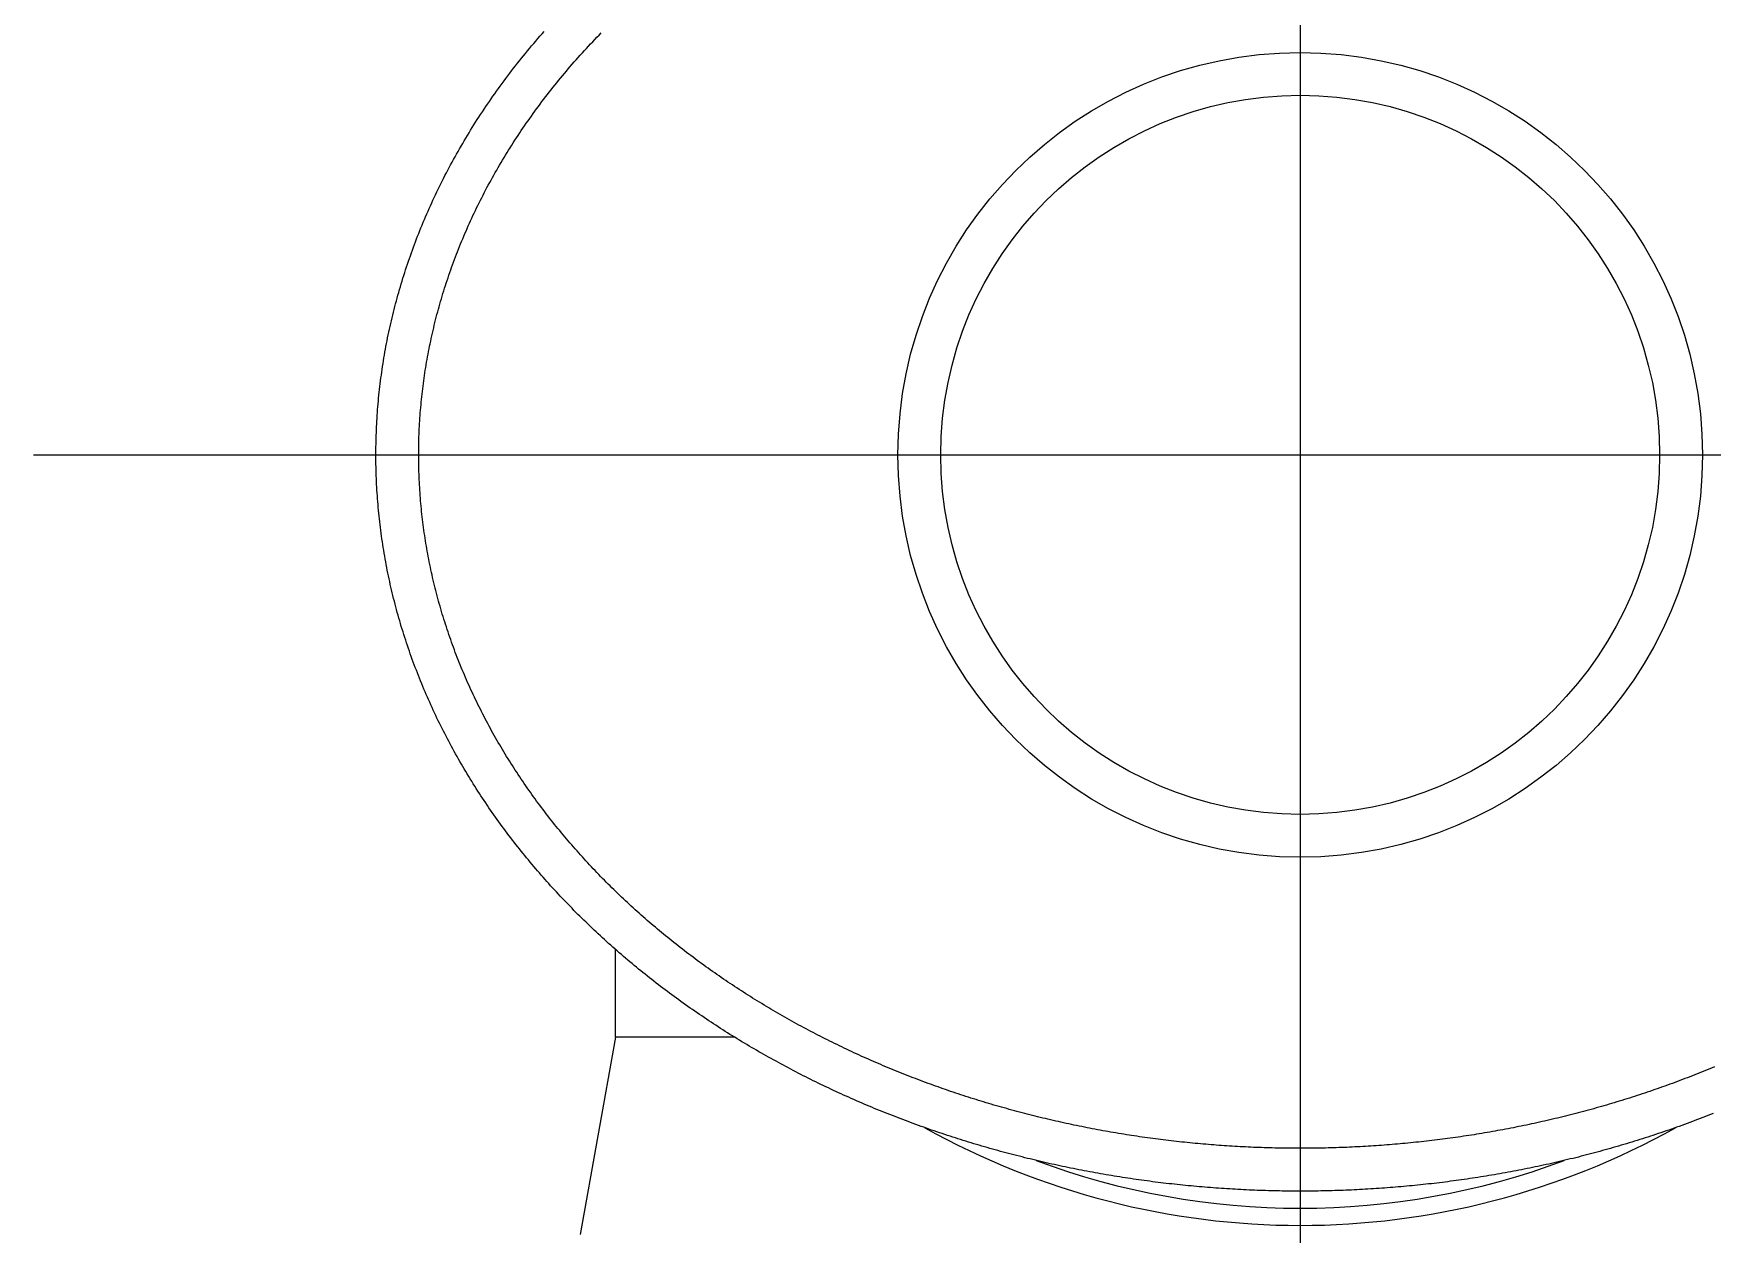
# Model space of a CAD drawing. Extents: x -10.3 to 52.8, y -18.9 to 24.3.
# Drawn here: x 38.01 to 47.82, y 13.25 to 20.26 of the extents above; entities that cross this region are included whole.
import ezdxf

# ---------------------------------------------------------------- set-up
doc = ezdxf.new("R2010")
doc.units = 0
doc.linetypes.add('CENTER', pattern=[50.8, 31.75, -6.35, 6.35, -6.35])
doc.layers.get('0').update_dxf_attribs({"linetype": 'CONTINUOUS'})
doc.layers.add('CENTER', color=1, linetype='CENTER')

msp = doc.modelspace()

# ---------------------------------------------------------------- linework, layer by layer
at = {"color": 7, "linetype": 'CONTINUOUS'}
for p, q in [((41.407989, 14.4), (41.407989, 14.911299)), ((41.407989, 14.4), (41.202143, 13.247263)), ((42.102072, 14.4), (41.407989, 14.4))]:
    msp.add_line(p, q, dxfattribs=at)
at = {"color": 7}
for points in [[(47.8205, 13.953, 0), (47.8053, 13.947, 0), (47.7902, 13.941, 0), (47.775, 13.9351, 0), (47.7598, 13.9292, 0), (47.7446, 13.9234, 0), (47.7294, 13.9176, 0), (47.7142, 13.9119, 0), (47.699, 13.9062, 0), (47.6837, 13.9005, 0), (47.6685, 13.8949, 0), (47.6532, 13.8893, 0), (47.6379, 13.8838, 0), (47.6226, 13.8783, 0), (47.6073, 13.8728, 0), (47.592, 13.8674, 0), (47.5767, 13.862, 0), (47.5613, 13.8567, 0), (47.546, 13.8514, 0), (47.5306, 13.8461, 0), (47.5153, 13.8409, 0), (47.4999, 13.8358, 0), (47.4845, 13.8306, 0), (47.4691, 13.8255, 0), (47.4536, 13.8205, 0), (47.4382, 13.8155, 0), (47.4228, 13.8105, 0), (47.4073, 13.8056, 0), (47.3919, 13.8007, 0), (47.3764, 13.7958, 0), (47.3609, 13.791, 0), (47.3454, 13.7863, 0), (47.3299, 13.7815, 0), (47.3144, 13.7768, 0), (47.2988, 13.7722, 0), (47.2833, 13.7676, 0), (47.2677, 13.763, 0), (47.2522, 13.7585, 0), (47.2366, 13.754, 0), (47.221, 13.7496, 0), (47.2054, 13.7452, 0), (47.1898, 13.7408, 0), (47.1742, 13.7365, 0), (47.1586, 13.7322, 0), (47.1429, 13.7279, 0), (47.1273, 13.7237, 0), (47.1116, 13.7196, 0), (47.096, 13.7154, 0), (47.0803, 13.7114, 0), (47.0646, 13.7073, 0), (47.0489, 13.7033, 0), (47.0332, 13.6993, 0), (47.0175, 13.6954, 0), (47.0018, 13.6915, 0), (46.9861, 13.6877, 0), (46.9703, 13.6839, 0), (46.9546, 13.6801, 0), (46.9388, 13.6764, 0), (46.9231, 13.6727, 0), (46.9073, 13.669, 0), (46.8915, 13.6654, 0), (46.8757, 13.6618, 0), (46.86, 13.6583, 0), (46.8442, 13.6548, 0), (46.8283, 13.6514, 0), (46.8125, 13.648, 0), (46.7967, 13.6446, 0), (46.7809, 13.6412, 0), (46.765, 13.638, 0), (46.7492, 13.6347, 0), (46.7333, 13.6315, 0), (46.7174, 13.6283, 0), (46.7016, 13.6252, 0), (46.6857, 13.6221, 0), (46.6698, 13.619, 0), (46.6539, 13.616, 0), (46.638, 13.613, 0), (46.6221, 13.6101, 0), (46.6062, 13.6072, 0), (46.5903, 13.6043, 0), (46.5744, 13.6015, 0), (46.5584, 13.5987, 0), (46.5425, 13.5959, 0), (46.5265, 13.5932, 0), (46.5106, 13.5906, 0), (46.4946, 13.5879, 0), (46.4787, 13.5854, 0), (46.4627, 13.5828, 0), (46.4467, 13.5803, 0), (46.4307, 13.5778, 0), (46.4147, 13.5754, 0), (46.3987, 13.573, 0), (46.3827, 13.5706, 0), (46.3667, 13.5683, 0), (46.3507, 13.566, 0), (46.3347, 13.5638, 0), (46.3187, 13.5616, 0), (46.3027, 13.5594, 0), (46.2866, 13.5573, 0), (46.2706, 13.5552, 0), (46.2546, 13.5532, 0), (46.2385, 13.5512, 0), (46.2225, 13.5492, 0), (46.2064, 13.5473, 0), (46.1904, 13.5454, 0), (46.1743, 13.5435, 0), (46.1582, 13.5417, 0), (46.1422, 13.5399, 0), (46.1261, 13.5382, 0), (46.11, 13.5365, 0), (46.0939, 13.5348, 0), (46.0778, 13.5332, 0), (46.0618, 13.5316, 0), (46.0457, 13.5301, 0), (46.0296, 13.5286, 0), (46.0135, 13.5271, 0), (45.9974, 13.5257, 0), (45.9812, 13.5243, 0), (45.9651, 13.5229, 0), (45.949, 13.5216, 0), (45.9329, 13.5203, 0), (45.9168, 13.5191, 0), (45.9007, 13.5179, 0), (45.8845, 13.5168, 0), (45.8684, 13.5156, 0), (45.8523, 13.5146, 0), (45.8361, 13.5135, 0), (45.82, 13.5125, 0), (45.8039, 13.5115, 0), (45.7877, 13.5106, 0), (45.7716, 13.5097, 0), (45.7554, 13.5089, 0), (45.7393, 13.5081, 0), (45.7231, 13.5073, 0), (45.707, 13.5066, 0), (45.6908, 13.5059, 0), (45.6747, 13.5052, 0), (45.6585, 13.5046, 0), (45.6424, 13.504, 0), (45.6262, 13.5035, 0), (45.61, 13.503, 0), (45.5939, 13.5025, 0), (45.5777, 13.5021, 0), (45.5616, 13.5017, 0), (45.5454, 13.5014, 0), (45.5292, 13.5011, 0), (45.5131, 13.5008, 0), (45.4969, 13.5006, 0), (45.4807, 13.5004, 0), (45.4646, 13.5002, 0), (45.4484, 13.5001, 0), (45.4322, 13.5, 0), (45.4161, 13.5, 0), (45.3999, 13.5, 0), (45.3837, 13.5, 0), (45.3676, 13.5001, 0), (45.3514, 13.5002, 0), (45.3352, 13.5004, 0), (45.3191, 13.5006, 0), (45.3029, 13.5008, 0), (45.2867, 13.5011, 0), (45.2706, 13.5014, 0), (45.2544, 13.5017, 0), (45.2382, 13.5021, 0), (45.2221, 13.5025, 0), (45.2059, 13.503, 0), (45.1898, 13.5035, 0), (45.1736, 13.504, 0), (45.1574, 13.5046, 0), (45.1413, 13.5052, 0), (45.1251, 13.5059, 0), (45.109, 13.5066, 0), (45.0928, 13.5073, 0), (45.0767, 13.5081, 0), (45.0605, 13.5089, 0), (45.0444, 13.5098, 0), (45.0283, 13.5106, 0), (45.0121, 13.5116, 0), (44.996, 13.5125, 0), (44.9798, 13.5135, 0), (44.9637, 13.5146, 0), (44.9476, 13.5157, 0), (44.9314, 13.5168, 0), (44.9153, 13.5179, 0), (44.8992, 13.5191, 0), (44.8831, 13.5204, 0), (44.867, 13.5216, 0), (44.8508, 13.5229, 0), (44.8347, 13.5243, 0), (44.8186, 13.5257, 0), (44.8025, 13.5271, 0), (44.7864, 13.5286, 0), (44.7703, 13.5301, 0), (44.7542, 13.5316, 0), (44.7381, 13.5332, 0), (44.722, 13.5348, 0), (44.706, 13.5365, 0), (44.6899, 13.5382, 0), (44.6738, 13.5399, 0), (44.6577, 13.5417, 0), (44.6417, 13.5435, 0), (44.6256, 13.5454, 0), (44.6096, 13.5472, 0), (44.5935, 13.5492, 0), (44.5774, 13.5511, 0), (44.5614, 13.5531, 0), (44.5454, 13.5552, 0), (44.5293, 13.5573, 0), (44.5133, 13.5594, 0), (44.4973, 13.5616, 0), (44.4813, 13.5638, 0), (44.4652, 13.566, 0), (44.4492, 13.5683, 0), (44.4332, 13.5706, 0), (44.4172, 13.573, 0), (44.4012, 13.5754, 0), (44.3852, 13.5778, 0), (44.3693, 13.5803, 0), (44.3533, 13.5828, 0), (44.3373, 13.5853, 0), (44.3214, 13.5879, 0), (44.3054, 13.5905, 0), (44.2894, 13.5932, 0), (44.2735, 13.5959, 0), (44.2576, 13.5987, 0), (44.2416, 13.6015, 0), (44.2257, 13.6043, 0), (44.2098, 13.6071, 0), (44.1939, 13.61, 0), (44.178, 13.613, 0), (44.1621, 13.616, 0), (44.1462, 13.619, 0), (44.1303, 13.6221, 0), (44.1144, 13.6252, 0), (44.0985, 13.6283, 0), (44.0827, 13.6315, 0), (44.0668, 13.6347, 0), (44.051, 13.6379, 0), (44.0351, 13.6412, 0), (44.0193, 13.6446, 0), (44.0035, 13.648, 0), (43.9876, 13.6514, 0), (43.9718, 13.6548, 0), (43.956, 13.6583, 0), (43.9402, 13.6619, 0), (43.9245, 13.6654, 0), (43.9087, 13.669, 0), (43.8929, 13.6727, 0), (43.8771, 13.6764, 0), (43.8614, 13.6801, 0), (43.8456, 13.6839, 0), (43.8299, 13.6877, 0), (43.8142, 13.6915, 0), (43.7985, 13.6954, 0), (43.7828, 13.6994, 0), (43.7671, 13.7033, 0), (43.7514, 13.7073, 0), (43.7357, 13.7114, 0), (43.72, 13.7155, 0), (43.7043, 13.7196, 0), (43.6887, 13.7238, 0), (43.6731, 13.728, 0), (43.6574, 13.7322, 0), (43.6418, 13.7365, 0), (43.6262, 13.7408, 0), (43.6106, 13.7452, 0), (43.595, 13.7496, 0), (43.5794, 13.754, 0), (43.5638, 13.7585, 0), (43.5483, 13.7631, 0), (43.5327, 13.7676, 0), (43.5172, 13.7722, 0), (43.5016, 13.7769, 0), (43.4861, 13.7816, 0), (43.4706, 13.7863, 0), (43.4551, 13.791, 0), (43.4396, 13.7959, 0), (43.4241, 13.8007, 0), (43.4086, 13.8056, 0), (43.3932, 13.8105, 0), (43.3777, 13.8155, 0), (43.3623, 13.8205, 0), (43.3469, 13.8255, 0), (43.3314, 13.8306, 0), (43.316, 13.8358, 0), (43.3006, 13.8409, 0), (43.2853, 13.8462, 0), (43.2699, 13.8514, 0), (43.2545, 13.8567, 0), (43.2392, 13.862, 0), (43.2238, 13.8674, 0), (43.2085, 13.8728, 0), (43.1932, 13.8783, 0), (43.1779, 13.8838, 0), (43.1626, 13.8893, 0), (43.1473, 13.8949, 0), (43.1321, 13.9005, 0), (43.1168, 13.9062, 0), (43.1016, 13.9119, 0), (43.0864, 13.9177, 0), (43.0712, 13.9234, 0), (43.056, 13.9293, 0), (43.0408, 13.9351, 0), (43.0256, 13.9411, 0), (43.0105, 13.947, 0), (42.9954, 13.953, 0), (42.9802, 13.959, 0), (42.9651, 13.9651, 0), (42.95, 13.9712, 0), (42.935, 13.9774, 0), (42.9199, 13.9836, 0), (42.9048, 13.9898, 0), (42.8898, 13.9961, 0), (42.8748, 14.0025, 0), (42.8598, 14.0088, 0), (42.8448, 14.0152, 0), (42.8298, 14.0217, 0), (42.8149, 14.0282, 0), (42.7999, 14.0347, 0), (42.785, 14.0413, 0), (42.7701, 14.0479, 0), (42.7552, 14.0546, 0), (42.7404, 14.0613, 0), (42.7255, 14.068, 0), (42.7107, 14.0748, 0), (42.6958, 14.0817, 0), (42.681, 14.0885, 0), (42.6662, 14.0954, 0), (42.6515, 14.1024, 0), (42.6367, 14.1094, 0), (42.622, 14.1165, 0), (42.6073, 14.1235, 0), (42.5926, 14.1307, 0), (42.5779, 14.1378, 0), (42.5632, 14.145, 0), (42.5486, 14.1523, 0), (42.5339, 14.1596, 0), (42.5193, 14.1669, 0), (42.5048, 14.1743, 0), (42.4902, 14.1817, 0), (42.4756, 14.1892, 0), (42.4611, 14.1967, 0), (42.4466, 14.2043, 0), (42.4321, 14.2119, 0), (42.4176, 14.2195, 0), (42.4032, 14.2272, 0), (42.3887, 14.2349, 0), (42.3743, 14.2427, 0), (42.3599, 14.2505, 0), (42.3456, 14.2584, 0), (42.3312, 14.2663, 0), (42.3169, 14.2742, 0), (42.3026, 14.2822, 0), (42.2883, 14.2902, 0), (42.274, 14.2983, 0), (42.2598, 14.3064, 0), (42.2455, 14.3145, 0), (42.2313, 14.3227, 0), (42.2172, 14.331, 0), (42.203, 14.3393, 0), (42.1889, 14.3476, 0), (42.1748, 14.356, 0), (42.1607, 14.3644, 0), (42.1466, 14.3728, 0), (42.1326, 14.3813, 0), (42.1186, 14.3898, 0), (42.1046, 14.3984, 0), (42.0907, 14.4071, 0), (42.0767, 14.4157, 0), (42.0628, 14.4244, 0), (42.0489, 14.4332, 0), (42.0351, 14.442, 0), (42.0213, 14.4508, 0), (42.0075, 14.4597, 0), (41.9937, 14.4686, 0), (41.9799, 14.4776, 0), (41.9662, 14.4866, 0), (41.9525, 14.4956, 0), (41.9389, 14.5047, 0), (41.9252, 14.5138, 0), (41.9116, 14.523, 0), (41.898, 14.5322, 0), (41.8845, 14.5415, 0), (41.871, 14.5508, 0), (41.8575, 14.5602, 0), (41.844, 14.5695, 0), (41.8306, 14.579, 0), (41.8171, 14.5885, 0), (41.8038, 14.598, 0), (41.7904, 14.6075, 0), (41.7771, 14.6171, 0), (41.7638, 14.6268, 0), (41.7505, 14.6365, 0), (41.7373, 14.6462, 0), (41.7241, 14.656, 0), (41.7109, 14.6658, 0), (41.6978, 14.6756, 0), (41.6847, 14.6855, 0), (41.6716, 14.6955, 0), (41.6586, 14.7055, 0), (41.6456, 14.7155, 0), (41.6326, 14.7256, 0), (41.6197, 14.7357, 0), (41.6067, 14.7458, 0), (41.5939, 14.756, 0), (41.581, 14.7663, 0), (41.5682, 14.7766, 0), (41.5554, 14.7869, 0), (41.5427, 14.7973, 0), (41.53, 14.8077, 0), (41.5173, 14.8181, 0), (41.5046, 14.8286, 0), (41.492, 14.8392, 0), (41.4794, 14.8498, 0), (41.4669, 14.8604, 0), (41.4544, 14.8711, 0), (41.4419, 14.8818, 0), (41.4295, 14.8925, 0), (41.4171, 14.9033, 0), (41.4047, 14.9142, 0), (41.3924, 14.925, 0), (41.3801, 14.936, 0), (41.3678, 14.9469, 0), (41.3556, 14.9579, 0), (41.3434, 14.969, 0), (41.3313, 14.9801, 0), (41.3192, 14.9912, 0), (41.3071, 15.0024, 0), (41.2951, 15.0136, 0), (41.2831, 15.0249, 0), (41.2711, 15.0362, 0), (41.2592, 15.0476, 0), (41.2473, 15.059, 0), (41.2355, 15.0704, 0), (41.2237, 15.0819, 0), (41.2119, 15.0934, 0), (41.2002, 15.105, 0), (41.1885, 15.1166, 0), (41.1768, 15.1283, 0), (41.1652, 15.14, 0), (41.1537, 15.1517, 0), (41.1421, 15.1635, 0), (41.1306, 15.1753, 0), (41.1192, 15.1872, 0), (41.1078, 15.1991, 0), (41.0964, 15.2111, 0), (41.085, 15.2231, 0), (41.0738, 15.2352, 0), (41.0625, 15.2473, 0), (41.0513, 15.2594, 0), (41.0401, 15.2716, 0), (41.029, 15.2838, 0), (41.0179, 15.2961, 0), (41.0069, 15.3084, 0), (40.9959, 15.3208, 0), (40.9849, 15.3332, 0), (40.974, 15.3456, 0), (40.9632, 15.3581, 0), (40.9523, 15.3706, 0), (40.9416, 15.3832, 0), (40.9308, 15.3958, 0), (40.9201, 15.4085, 0), (40.9095, 15.4212, 0), (40.8989, 15.434, 0), (40.8883, 15.4468, 0), (40.8778, 15.4596, 0), (40.8674, 15.4725, 0), (40.857, 15.4854, 0), (40.8466, 15.4984, 0), (40.8363, 15.5114, 0), (40.826, 15.5245, 0), (40.8158, 15.5376, 0), (40.8056, 15.5507, 0), (40.7955, 15.5639, 0), (40.7854, 15.5772, 0), (40.7754, 15.5904, 0), (40.7654, 15.6038, 0), (40.7555, 15.6171, 0), (40.7456, 15.6305, 0), (40.7358, 15.644, 0), (40.726, 15.6575, 0), (40.7163, 15.671, 0), (40.7066, 15.6846, 0), (40.697, 15.6982, 0), (40.6874, 15.7119, 0), (40.6779, 15.7256, 0), (40.6684, 15.7394, 0), (40.659, 15.7532, 0), (40.6496, 15.767, 0), (40.6403, 15.7809, 0), (40.631, 15.7949, 0), (40.6218, 15.8089, 0), (40.6126, 15.8229, 0), (40.6035, 15.8369, 0), (40.5945, 15.851, 0), (40.5855, 15.8652, 0), (40.5766, 15.8794, 0), (40.5677, 15.8936, 0), (40.5588, 15.9079, 0), (40.5501, 15.9222, 0), (40.5414, 15.9366, 0), (40.5327, 15.951, 0), (40.5241, 15.9655, 0), (40.5155, 15.98, 0), (40.5071, 15.9945, 0), (40.4986, 16.0091, 0), (40.4903, 16.0237, 0), (40.482, 16.0384, 0), (40.4737, 16.0531, 0), (40.4655, 16.0679, 0), (40.4574, 16.0826, 0), (40.4494, 16.0975, 0), (40.4414, 16.1123, 0), (40.4334, 16.1272, 0), (40.4256, 16.1421, 0), (40.4178, 16.1571, 0), (40.41, 16.1721, 0), (40.4023, 16.1872, 0), (40.3947, 16.2023, 0), (40.3872, 16.2174, 0), (40.3797, 16.2325, 0), (40.3723, 16.2477, 0), (40.3649, 16.2629, 0), (40.3576, 16.2782, 0), (40.3504, 16.2935, 0), (40.3433, 16.3088, 0), (40.3362, 16.3242, 0), (40.3292, 16.3396, 0), (40.3222, 16.355, 0), (40.3153, 16.3704, 0), (40.3085, 16.3859, 0), (40.3018, 16.4014, 0), (40.2951, 16.417, 0), (40.2885, 16.4326, 0), (40.282, 16.4482, 0), (40.2755, 16.4638, 0), (40.2691, 16.4795, 0), (40.2628, 16.4952, 0), (40.2565, 16.5109, 0), (40.2504, 16.5267, 0), (40.2443, 16.5425, 0), (40.2382, 16.5583, 0), (40.2323, 16.5741, 0), (40.2264, 16.59, 0), (40.2205, 16.6059, 0), (40.2148, 16.6218, 0), (40.2091, 16.6378, 0), (40.2035, 16.6538, 0), (40.198, 16.6698, 0), (40.1925, 16.6858, 0), (40.1872, 16.7018, 0), (40.1819, 16.7179, 0), (40.1766, 16.734, 0), (40.1715, 16.7501, 0), (40.1664, 16.7663, 0), (40.1614, 16.7824, 0), (40.1565, 16.7986, 0), (40.1517, 16.8148, 0), (40.1469, 16.8311, 0), (40.1422, 16.8473, 0), (40.1376, 16.8636, 0), (40.1331, 16.8799, 0), (40.1286, 16.8962, 0), (40.1242, 16.9126, 0), (40.12, 16.9289, 0), (40.1157, 16.9453, 0), (40.1116, 16.9617, 0), (40.1076, 16.9781, 0), (40.1036, 16.9945, 0), (40.0997, 17.011, 0), (40.0959, 17.0274, 0), (40.0921, 17.0439, 0), (40.0885, 17.0604, 0), (40.0849, 17.0769, 0), (40.0814, 17.0934, 0), (40.078, 17.1099, 0), (40.0747, 17.1265, 0), (40.0714, 17.143, 0), (40.0682, 17.1596, 0), (40.0652, 17.1762, 0), (40.0621, 17.1928, 0), (40.0592, 17.2094, 0), (40.0564, 17.226, 0), (40.0536, 17.2427, 0), (40.0509, 17.2593, 0), (40.0483, 17.276, 0), (40.0458, 17.2926, 0), (40.0433, 17.3093, 0), (40.041, 17.326, 0), (40.0387, 17.3427, 0), (40.0365, 17.3594, 0), (40.0344, 17.3761, 0), (40.0323, 17.3928, 0), (40.0304, 17.4095, 0), (40.0285, 17.4263, 0), (40.0267, 17.443, 0), (40.025, 17.4598, 0), (40.0234, 17.4765, 0), (40.0218, 17.4933, 0), (40.0204, 17.5101, 0), (40.019, 17.5268, 0), (40.0177, 17.5436, 0), (40.0165, 17.5604, 0), (40.0153, 17.5772, 0), (40.0143, 17.594, 0), (40.0133, 17.6108, 0), (40.0124, 17.6276, 0), (40.0116, 17.6444, 0), (40.0109, 17.6612, 0), (40.0102, 17.678, 0), (40.0097, 17.6948, 0), (40.0092, 17.7116, 0), (40.0088, 17.7285, 0), (40.0085, 17.7453, 0), (40.0082, 17.7621, 0), (40.0081, 17.7789, 0), (40.008, 17.7957, 0), (40.008, 17.8126, 0), (40.0081, 17.8294, 0), (40.0083, 17.8462, 0), (40.0086, 17.863, 0), (40.0089, 17.8798, 0), (40.0094, 17.8967, 0), (40.0099, 17.9135, 0), (40.0105, 17.9303, 0), (40.0111, 17.9471, 0), (40.0119, 17.9639, 0), (40.0128, 17.9807, 0), (40.0137, 17.9975, 0), (40.0147, 18.0143, 0), (40.0158, 18.0311, 0), (40.017, 18.0479, 0), (40.0182, 18.0647, 0), (40.0196, 18.0815, 0), (40.021, 18.0983, 0), (40.0225, 18.1151, 0), (40.0241, 18.1319, 0), (40.0258, 18.1487, 0), (40.0275, 18.1655, 0), (40.0294, 18.1823, 0), (40.0313, 18.199, 0), (40.0333, 18.2158, 0), (40.0354, 18.2326, 0), (40.0376, 18.2493, 0), (40.0398, 18.2661, 0), (40.0422, 18.2829, 0), (40.0446, 18.2996, 0), (40.0471, 18.3164, 0), (40.0497, 18.3331, 0), (40.0523, 18.3498, 0), (40.0551, 18.3666, 0), (40.0579, 18.3833, 0), (40.0608, 18.4, 0), (40.0638, 18.4167, 0), (40.0669, 18.4334, 0), (40.0701, 18.4501, 0), (40.0733, 18.4668, 0), (40.0767, 18.4835, 0), (40.0801, 18.5002, 0), (40.0836, 18.5169, 0), (40.0871, 18.5335, 0), (40.0908, 18.5502, 0), (40.0946, 18.5668, 0), (40.0984, 18.5835, 0), (40.1023, 18.6001, 0), (40.1063, 18.6167, 0), (40.1104, 18.6333, 0), (40.1145, 18.6499, 0), (40.1188, 18.6665, 0), (40.1231, 18.6831, 0), (40.1275, 18.6997, 0), (40.132, 18.7162, 0), (40.1366, 18.7328, 0), (40.1412, 18.7493, 0), (40.146, 18.7658, 0), (40.1508, 18.7823, 0), (40.1557, 18.7989, 0), (40.1607, 18.8153, 0), (40.1658, 18.8318, 0), (40.1709, 18.8483, 0), (40.1762, 18.8648, 0), (40.1815, 18.8812, 0), (40.1869, 18.8976, 0), (40.1924, 18.9141, 0), (40.1979, 18.9305, 0), (40.2036, 18.9469, 0), (40.2093, 18.9632, 0), (40.2152, 18.9796, 0), (40.2211, 18.9959, 0), (40.227, 19.0123, 0), (40.2331, 19.0286, 0), (40.2393, 19.0449, 0), (40.2455, 19.0612, 0), (40.2518, 19.0775, 0), (40.2582, 19.0937, 0), (40.2647, 19.11, 0), (40.2713, 19.1262, 0), (40.2779, 19.1424, 0), (40.2846, 19.1586, 0), (40.2914, 19.1747, 0), (40.2983, 19.1909, 0), (40.3053, 19.207, 0), (40.3124, 19.2231, 0), (40.3195, 19.2392, 0), (40.3267, 19.2553, 0), (40.334, 19.2714, 0), (40.3414, 19.2874, 0), (40.3488, 19.3034, 0), (40.3564, 19.3194, 0), (40.364, 19.3354, 0), (40.3717, 19.3513, 0), (40.3795, 19.3673, 0), (40.3874, 19.3832, 0), (40.3953, 19.3991, 0), (40.4034, 19.4149, 0), (40.4115, 19.4308, 0), (40.4197, 19.4466, 0), (40.4279, 19.4624, 0), (40.4363, 19.4782, 0), (40.4447, 19.4939, 0), (40.4532, 19.5097, 0), (40.4618, 19.5254, 0), (40.4705, 19.5411, 0), (40.4792, 19.5567, 0), (40.4881, 19.5724, 0), (40.497, 19.588, 0), (40.506, 19.6035, 0), (40.515, 19.6191, 0), (40.5242, 19.6346, 0), (40.5334, 19.6501, 0), (40.5427, 19.6656, 0), (40.5521, 19.6811, 0), (40.5616, 19.6965, 0), (40.5711, 19.7119, 0), (40.5808, 19.7272, 0), (40.5905, 19.7426, 0), (40.6002, 19.7579, 0), (40.6101, 19.7732, 0), (40.62, 19.7884, 0), (40.6301, 19.8037, 0), (40.6402, 19.8189, 0), (40.6503, 19.834, 0), (40.6606, 19.8492, 0), (40.6709, 19.8643, 0), (40.6813, 19.8793, 0), (40.6918, 19.8944, 0), (40.7024, 19.9094, 0), (40.713, 19.9244, 0), (40.7238, 19.9393, 0), (40.7346, 19.9543, 0), (40.7455, 19.9692, 0), (40.7564, 19.984, 0), (40.7675, 19.9988, 0), (40.7786, 20.0136, 0), (40.7898, 20.0284, 0), (40.801, 20.0431, 0), (40.8124, 20.0578, 0), (40.8238, 20.0724, 0), (40.8353, 20.0871, 0), (40.8469, 20.1016, 0), (40.8585, 20.1162, 0), (40.8702, 20.1307, 0), (40.882, 20.1452, 0), (40.8938, 20.1596, 0), (40.9058, 20.174, 0), (40.9178, 20.1883, 0), (40.9298, 20.2027, 0), (40.942, 20.2169, 0), (40.9542, 20.2312, 0), (40.9665, 20.2454, 0), (40.9788, 20.2595, 0), (40.9912, 20.2736, 0)], [(47.8293, 14.2266, 0), (47.8149, 14.2206, 0), (47.8004, 14.2146, 0), (47.786, 14.2087, 0), (47.7715, 14.2028, 0), (47.7571, 14.1969, 0), (47.7426, 14.1911, 0), (47.7281, 14.1853, 0), (47.7136, 14.1795, 0), (47.699, 14.1738, 0), (47.6845, 14.1682, 0), (47.6699, 14.1625, 0), (47.6554, 14.1569, 0), (47.6408, 14.1514, 0), (47.6262, 14.1459, 0), (47.6116, 14.1404, 0), (47.597, 14.135, 0), (47.5823, 14.1296, 0), (47.5677, 14.1242, 0), (47.553, 14.1189, 0), (47.5384, 14.1136, 0), (47.5237, 14.1084, 0), (47.509, 14.1032, 0), (47.4943, 14.098, 0), (47.4795, 14.0929, 0), (47.4648, 14.0878, 0), (47.4501, 14.0828, 0), (47.4353, 14.0778, 0), (47.4205, 14.0728, 0), (47.4058, 14.0679, 0), (47.391, 14.063, 0), (47.3762, 14.0582, 0), (47.3614, 14.0534, 0), (47.3465, 14.0486, 0), (47.3317, 14.0439, 0), (47.3168, 14.0392, 0), (47.302, 14.0345, 0), (47.2871, 14.0299, 0), (47.2722, 14.0253, 0), (47.2573, 14.0208, 0), (47.2424, 14.0163, 0), (47.2275, 14.0118, 0), (47.2126, 14.0074, 0), (47.1976, 14.003, 0), (47.1827, 13.9987, 0), (47.1677, 13.9943, 0), (47.1527, 13.9901, 0), (47.1378, 13.9858, 0), (47.1228, 13.9816, 0), (47.1078, 13.9775, 0), (47.0928, 13.9734, 0), (47.0777, 13.9693, 0), (47.0627, 13.9653, 0), (47.0477, 13.9612, 0), (47.0326, 13.9573, 0), (47.0175, 13.9534, 0), (47.0025, 13.9495, 0), (46.9874, 13.9456, 0), (46.9723, 13.9418, 0), (46.9572, 13.938, 0), (46.9421, 13.9343, 0), (46.927, 13.9306, 0), (46.9118, 13.9269, 0), (46.8967, 13.9233, 0), (46.8816, 13.9197, 0), (46.8664, 13.9162, 0), (46.8512, 13.9127, 0), (46.8361, 13.9092, 0), (46.8209, 13.9058, 0), (46.8057, 13.9024, 0), (46.7905, 13.899, 0), (46.7753, 13.8957, 0), (46.7601, 13.8924, 0), (46.7449, 13.8892, 0), (46.7296, 13.886, 0), (46.7144, 13.8828, 0), (46.6992, 13.8797, 0), (46.6839, 13.8766, 0), (46.6686, 13.8735, 0), (46.6534, 13.8705, 0), (46.6381, 13.8675, 0), (46.6228, 13.8646, 0), (46.6075, 13.8617, 0), (46.5922, 13.8588, 0), (46.5769, 13.856, 0), (46.5616, 13.8532, 0), (46.5463, 13.8504, 0), (46.531, 13.8477, 0), (46.5157, 13.845, 0), (46.5003, 13.8424, 0), (46.485, 13.8398, 0), (46.4696, 13.8372, 0), (46.4543, 13.8347, 0), (46.4389, 13.8322, 0), (46.4235, 13.8297, 0), (46.4082, 13.8273, 0), (46.3928, 13.8249, 0), (46.3774, 13.8226, 0), (46.362, 13.8203, 0), (46.3466, 13.818, 0), (46.3312, 13.8158, 0), (46.3158, 13.8136, 0), (46.3004, 13.8114, 0), (46.285, 13.8093, 0), (46.2695, 13.8072, 0), (46.2541, 13.8052, 0), (46.2387, 13.8032, 0), (46.2232, 13.8012, 0), (46.2078, 13.7993, 0), (46.1923, 13.7974, 0), (46.1769, 13.7955, 0), (46.1614, 13.7937, 0), (46.1459, 13.7919, 0), (46.1305, 13.7902, 0), (46.115, 13.7884, 0), (46.0995, 13.7868, 0), (46.0841, 13.7851, 0), (46.0686, 13.7835, 0), (46.0531, 13.782, 0), (46.0376, 13.7805, 0), (46.0221, 13.779, 0), (46.0066, 13.7775, 0), (45.9911, 13.7761, 0), (45.9756, 13.7747, 0), (45.9601, 13.7734, 0), (45.9446, 13.7721, 0), (45.929, 13.7708, 0), (45.9135, 13.7696, 0), (45.898, 13.7684, 0), (45.8825, 13.7673, 0), (45.8669, 13.7661, 0), (45.8514, 13.7651, 0), (45.8359, 13.764, 0), (45.8203, 13.763, 0), (45.8048, 13.7621, 0), (45.7893, 13.7611, 0), (45.7737, 13.7602, 0), (45.7582, 13.7594, 0), (45.7426, 13.7586, 0), (45.7271, 13.7578, 0), (45.7115, 13.757, 0), (45.696, 13.7563, 0), (45.6804, 13.7557, 0), (45.6648, 13.755, 0), (45.6493, 13.7544, 0), (45.6337, 13.7539, 0), (45.6182, 13.7534, 0), (45.6026, 13.7529, 0), (45.587, 13.7524, 0), (45.5715, 13.752, 0), (45.5559, 13.7517, 0), (45.5403, 13.7513, 0), (45.5248, 13.751, 0), (45.5092, 13.7508, 0), (45.4936, 13.7505, 0), (45.4781, 13.7504, 0), (45.4625, 13.7502, 0), (45.4469, 13.7501, 0), (45.4313, 13.75, 0), (45.4158, 13.75, 0), (45.4002, 13.75, 0), (45.3846, 13.75, 0), (45.3691, 13.7501, 0), (45.3535, 13.7502, 0), (45.3379, 13.7504, 0), (45.3223, 13.7505, 0), (45.3068, 13.7508, 0), (45.2912, 13.751, 0), (45.2756, 13.7513, 0), (45.2601, 13.7517, 0), (45.2445, 13.752, 0), (45.2289, 13.7524, 0), (45.2134, 13.7529, 0), (45.1978, 13.7534, 0), (45.1822, 13.7539, 0), (45.1667, 13.7545, 0), (45.1511, 13.755, 0), (45.1356, 13.7557, 0), (45.12, 13.7563, 0), (45.1045, 13.7571, 0), (45.0889, 13.7578, 0), (45.0734, 13.7586, 0), (45.0578, 13.7594, 0), (45.0423, 13.7603, 0), (45.0267, 13.7611, 0), (45.0112, 13.7621, 0), (44.9956, 13.763, 0), (44.9801, 13.764, 0), (44.9646, 13.7651, 0), (44.949, 13.7662, 0), (44.9335, 13.7673, 0), (44.918, 13.7684, 0), (44.9025, 13.7696, 0), (44.8869, 13.7708, 0), (44.8714, 13.7721, 0), (44.8559, 13.7734, 0), (44.8404, 13.7747, 0), (44.8249, 13.7761, 0), (44.8094, 13.7775, 0), (44.7939, 13.779, 0), (44.7784, 13.7805, 0), (44.7629, 13.782, 0), (44.7474, 13.7835, 0), (44.7319, 13.7851, 0), (44.7164, 13.7868, 0), (44.701, 13.7884, 0), (44.6855, 13.7901, 0), (44.67, 13.7919, 0), (44.6546, 13.7937, 0), (44.6391, 13.7955, 0), (44.6237, 13.7974, 0), (44.6082, 13.7992, 0), (44.5928, 13.8012, 0), (44.5773, 13.8031, 0), (44.5619, 13.8052, 0), (44.5465, 13.8072, 0), (44.531, 13.8093, 0), (44.5156, 13.8114, 0), (44.5002, 13.8136, 0), (44.4848, 13.8157, 0), (44.4694, 13.818, 0), (44.454, 13.8202, 0), (44.4386, 13.8226, 0), (44.4232, 13.8249, 0), (44.4078, 13.8273, 0), (44.3924, 13.8297, 0), (44.3771, 13.8322, 0), (44.3617, 13.8346, 0), (44.3464, 13.8372, 0), (44.331, 13.8397, 0), (44.3157, 13.8424, 0), (44.3003, 13.845, 0), (44.285, 13.8477, 0), (44.2697, 13.8504, 0), (44.2544, 13.8531, 0), (44.239, 13.8559, 0), (44.2237, 13.8588, 0), (44.2084, 13.8616, 0), (44.1932, 13.8645, 0), (44.1779, 13.8675, 0), (44.1626, 13.8705, 0), (44.1473, 13.8735, 0), (44.1321, 13.8766, 0), (44.1168, 13.8796, 0), (44.1016, 13.8828, 0), (44.0863, 13.8859, 0), (44.0711, 13.8892, 0), (44.0559, 13.8924, 0), (44.0407, 13.8957, 0), (44.0255, 13.899, 0), (44.0103, 13.9024, 0), (43.9951, 13.9058, 0), (43.9799, 13.9092, 0), (43.9647, 13.9127, 0), (43.9496, 13.9162, 0), (43.9344, 13.9197, 0), (43.9193, 13.9233, 0), (43.9041, 13.9269, 0), (43.889, 13.9306, 0), (43.8739, 13.9343, 0), (43.8588, 13.938, 0), (43.8437, 13.9418, 0), (43.8286, 13.9456, 0), (43.8135, 13.9495, 0), (43.7984, 13.9534, 0), (43.7834, 13.9573, 0), (43.7683, 13.9613, 0), (43.7533, 13.9653, 0), (43.7383, 13.9693, 0), (43.7232, 13.9734, 0), (43.7082, 13.9775, 0), (43.6932, 13.9817, 0), (43.6782, 13.9859, 0), (43.6632, 13.9901, 0), (43.6483, 13.9944, 0), (43.6333, 13.9987, 0), (43.6184, 14.003, 0), (43.6034, 14.0074, 0), (43.5885, 14.0118, 0), (43.5736, 14.0163, 0), (43.5587, 14.0208, 0), (43.5438, 14.0253, 0), (43.5289, 14.0299, 0), (43.514, 14.0345, 0), (43.4991, 14.0392, 0), (43.4843, 14.0439, 0), (43.4694, 14.0486, 0), (43.4546, 14.0534, 0), (43.4398, 14.0582, 0), (43.425, 14.063, 0), (43.4102, 14.0679, 0), (43.3954, 14.0729, 0), (43.3806, 14.0778, 0), (43.3658, 14.0828, 0), (43.3511, 14.0879, 0), (43.3363, 14.0929, 0), (43.3216, 14.0981, 0), (43.3069, 14.1032, 0), (43.2922, 14.1084, 0), (43.2775, 14.1137, 0), (43.2628, 14.1189, 0), (43.2482, 14.1243, 0), (43.2335, 14.1296, 0), (43.2189, 14.135, 0), (43.2042, 14.1404, 0), (43.1896, 14.1459, 0), (43.175, 14.1514, 0), (43.1604, 14.157, 0), (43.1459, 14.1626, 0), (43.1313, 14.1682, 0), (43.1168, 14.1739, 0), (43.1023, 14.1796, 0), (43.0877, 14.1853, 0), (43.0732, 14.1911, 0), (43.0588, 14.1969, 0), (43.0443, 14.2028, 0), (43.0298, 14.2087, 0), (43.0154, 14.2146, 0), (43.001, 14.2206, 0), (42.9866, 14.2267, 0), (42.9722, 14.2327, 0), (42.9578, 14.2388, 0), (42.9435, 14.245, 0), (42.9291, 14.2511, 0), (42.9148, 14.2574, 0), (42.9005, 14.2636, 0), (42.8862, 14.2699, 0), (42.8719, 14.2763, 0), (42.8576, 14.2827, 0), (42.8434, 14.2891, 0), (42.8292, 14.2955, 0), (42.815, 14.302, 0), (42.8008, 14.3086, 0), (42.7866, 14.3152, 0), (42.7725, 14.3218, 0), (42.7583, 14.3284, 0), (42.7442, 14.3351, 0), (42.7301, 14.3419, 0), (42.716, 14.3487, 0), (42.7019, 14.3555, 0), (42.6879, 14.3623, 0), (42.6739, 14.3692, 0), (42.6599, 14.3762, 0), (42.6459, 14.3832, 0), (42.6319, 14.3902, 0), (42.6179, 14.3972, 0), (42.604, 14.4043, 0), (42.5901, 14.4115, 0), (42.5762, 14.4187, 0), (42.5623, 14.4259, 0), (42.5485, 14.4331, 0), (42.5346, 14.4404, 0), (42.5208, 14.4478, 0), (42.507, 14.4552, 0), (42.4932, 14.4626, 0), (42.4795, 14.4701, 0), (42.4658, 14.4776, 0), (42.452, 14.4851, 0), (42.4383, 14.4927, 0), (42.4247, 14.5003, 0), (42.411, 14.508, 0), (42.3974, 14.5157, 0), (42.3838, 14.5234, 0), (42.3702, 14.5312, 0), (42.3567, 14.5391, 0), (42.3431, 14.5469, 0), (42.3296, 14.5548, 0), (42.3161, 14.5628, 0), (42.3027, 14.5708, 0), (42.2892, 14.5788, 0), (42.2758, 14.5869, 0), (42.2624, 14.595, 0), (42.249, 14.6031, 0), (42.2357, 14.6113, 0), (42.2224, 14.6195, 0), (42.2091, 14.6278, 0), (42.1958, 14.6361, 0), (42.1826, 14.6445, 0), (42.1694, 14.6528, 0), (42.1562, 14.6613, 0), (42.1431, 14.6697, 0), (42.1299, 14.6782, 0), (42.1168, 14.6868, 0), (42.1037, 14.6954, 0), (42.0907, 14.704, 0), (42.0777, 14.7126, 0), (42.0647, 14.7213, 0), (42.0517, 14.7301, 0), (42.0388, 14.7389, 0), (42.0259, 14.7477, 0), (42.013, 14.7566, 0), (42.0001, 14.7655, 0), (41.9873, 14.7744, 0), (41.9745, 14.7834, 0), (41.9617, 14.7924, 0), (41.949, 14.8015, 0), (41.9363, 14.8106, 0), (41.9236, 14.8197, 0), (41.911, 14.8289, 0), (41.8984, 14.8381, 0), (41.8858, 14.8474, 0), (41.8732, 14.8567, 0), (41.8607, 14.866, 0), (41.8482, 14.8754, 0), (41.8357, 14.8848, 0), (41.8233, 14.8942, 0), (41.8109, 14.9037, 0), (41.7985, 14.9133, 0), (41.7862, 14.9228, 0), (41.7739, 14.9324, 0), (41.7616, 14.9421, 0), (41.7494, 14.9518, 0), (41.7372, 14.9615, 0), (41.725, 14.9713, 0), (41.7129, 14.9811, 0), (41.7008, 14.9909, 0), (41.6887, 15.0008, 0), (41.6767, 15.0108, 0), (41.6646, 15.0207, 0), (41.6527, 15.0307, 0), (41.6407, 15.0408, 0), (41.6288, 15.0509, 0), (41.617, 15.061, 0), (41.6051, 15.0712, 0), (41.5933, 15.0814, 0), (41.5816, 15.0916, 0), (41.5698, 15.1019, 0), (41.5582, 15.1122, 0), (41.5465, 15.1226, 0), (41.5349, 15.133, 0), (41.5233, 15.1434, 0), (41.5117, 15.1539, 0), (41.5002, 15.1644, 0), (41.4888, 15.1749, 0), (41.4773, 15.1855, 0), (41.4659, 15.1962, 0), (41.4546, 15.2068, 0), (41.4432, 15.2175, 0), (41.432, 15.2283, 0), (41.4207, 15.2391, 0), (41.4095, 15.2499, 0), (41.3983, 15.2608, 0), (41.3872, 15.2717, 0), (41.3761, 15.2826, 0), (41.365, 15.2936, 0), (41.354, 15.3047, 0), (41.343, 15.3157, 0), (41.3321, 15.3268, 0), (41.3211, 15.338, 0), (41.3103, 15.3492, 0), (41.2994, 15.3604, 0), (41.2887, 15.3717, 0), (41.2779, 15.383, 0), (41.2672, 15.3943, 0), (41.2565, 15.4057, 0), (41.2459, 15.4172, 0), (41.2353, 15.4286, 0), (41.2248, 15.4401, 0), (41.2143, 15.4517, 0), (41.2038, 15.4633, 0), (41.1934, 15.4749, 0), (41.183, 15.4866, 0), (41.1727, 15.4983, 0), (41.1624, 15.51, 0), (41.1521, 15.5218, 0), (41.1419, 15.5336, 0), (41.1317, 15.5455, 0), (41.1216, 15.5574, 0), (41.1115, 15.5693, 0), (41.1015, 15.5813, 0), (41.0915, 15.5934, 0), (41.0816, 15.6054, 0), (41.0717, 15.6175, 0), (41.0618, 15.6297, 0), (41.052, 15.6418, 0), (41.0422, 15.6541, 0), (41.0325, 15.6663, 0), (41.0229, 15.6786, 0), (41.0132, 15.691, 0), (41.0036, 15.7033, 0), (40.9941, 15.7158, 0), (40.9846, 15.7282, 0), (40.9752, 15.7407, 0), (40.9658, 15.7533, 0), (40.9565, 15.7658, 0), (40.9472, 15.7784, 0), (40.9379, 15.7911, 0), (40.9287, 15.8038, 0), (40.9196, 15.8165, 0), (40.9105, 15.8293, 0), (40.9014, 15.8421, 0), (40.8924, 15.8549, 0), (40.8835, 15.8678, 0), (40.8746, 15.8808, 0), (40.8657, 15.8937, 0), (40.8569, 15.9067, 0), (40.8482, 15.9198, 0), (40.8395, 15.9329, 0), (40.8308, 15.946, 0), (40.8222, 15.9592, 0), (40.8137, 15.9724, 0), (40.8052, 15.9856, 0), (40.7968, 15.9989, 0), (40.7884, 16.0122, 0), (40.78, 16.0255, 0), (40.7718, 16.0389, 0), (40.7635, 16.0524, 0), (40.7554, 16.0658, 0), (40.7472, 16.0794, 0), (40.7392, 16.0929, 0), (40.7312, 16.1065, 0), (40.7232, 16.1201, 0), (40.7153, 16.1338, 0), (40.7075, 16.1475, 0), (40.6997, 16.1612, 0), (40.692, 16.175, 0), (40.6843, 16.1888, 0), (40.6767, 16.2026, 0), (40.6692, 16.2165, 0), (40.6617, 16.2304, 0), (40.6543, 16.2443, 0), (40.6469, 16.2583, 0), (40.6396, 16.2723, 0), (40.6324, 16.2863, 0), (40.6252, 16.3004, 0), (40.6181, 16.3145, 0), (40.611, 16.3286, 0), (40.604, 16.3428, 0), (40.5971, 16.357, 0), (40.5902, 16.3712, 0), (40.5834, 16.3855, 0), (40.5767, 16.3998, 0), (40.57, 16.4141, 0), (40.5634, 16.4284, 0), (40.5568, 16.4428, 0), (40.5504, 16.4572, 0), (40.5439, 16.4716, 0), (40.5376, 16.4861, 0), (40.5313, 16.5006, 0), (40.5251, 16.5151, 0), (40.5189, 16.5296, 0), (40.5128, 16.5442, 0), (40.5068, 16.5588, 0), (40.5008, 16.5734, 0), (40.4949, 16.588, 0), (40.4891, 16.6027, 0), (40.4833, 16.6174, 0), (40.4776, 16.6321, 0), (40.472, 16.6468, 0), (40.4664, 16.6616, 0), (40.4609, 16.6764, 0), (40.4555, 16.6912, 0), (40.4502, 16.706, 0), (40.4449, 16.7209, 0), (40.4397, 16.7358, 0), (40.4345, 16.7507, 0), (40.4295, 16.7656, 0), (40.4244, 16.7805, 0), (40.4195, 16.7955, 0), (40.4147, 16.8105, 0), (40.4099, 16.8255, 0), (40.4051, 16.8405, 0), (40.4005, 16.8556, 0), (40.3959, 16.8706, 0), (40.3914, 16.8857, 0), (40.387, 16.9008, 0), (40.3826, 16.9159, 0), (40.3783, 16.9311, 0), (40.3741, 16.9462, 0), (40.37, 16.9614, 0), (40.3659, 16.9766, 0), (40.3619, 16.9918, 0), (40.358, 17.007, 0), (40.3542, 17.0222, 0), (40.3504, 17.0375, 0), (40.3467, 17.0527, 0), (40.3431, 17.068, 0), (40.3395, 17.0833, 0), (40.3361, 17.0986, 0), (40.3327, 17.1139, 0), (40.3294, 17.1293, 0), (40.3261, 17.1446, 0), (40.3229, 17.16, 0), (40.3199, 17.1753, 0), (40.3168, 17.1907, 0), (40.3139, 17.2061, 0), (40.311, 17.2215, 0), (40.3082, 17.2369, 0), (40.3055, 17.2523, 0), (40.3029, 17.2677, 0), (40.3003, 17.2832, 0), (40.2978, 17.2986, 0), (40.2954, 17.3141, 0), (40.293, 17.3295, 0), (40.2908, 17.345, 0), (40.2886, 17.3605, 0), (40.2865, 17.376, 0), (40.2844, 17.3915, 0), (40.2825, 17.407, 0), (40.2806, 17.4225, 0), (40.2787, 17.438, 0), (40.277, 17.4535, 0), (40.2753, 17.469, 0), (40.2738, 17.4846, 0), (40.2722, 17.5001, 0), (40.2708, 17.5157, 0), (40.2695, 17.5312, 0), (40.2682, 17.5468, 0), (40.267, 17.5623, 0), (40.2658, 17.5779, 0), (40.2648, 17.5934, 0), (40.2638, 17.609, 0), (40.2629, 17.6246, 0), (40.2621, 17.6402, 0), (40.2613, 17.6558, 0), (40.2606, 17.6713, 0), (40.26, 17.6869, 0), (40.2595, 17.7025, 0), (40.2591, 17.7181, 0), (40.2587, 17.7337, 0), (40.2584, 17.7493, 0), (40.2582, 17.7649, 0), (40.2581, 17.7805, 0), (40.258, 17.7961, 0), (40.258, 17.8116, 0), (40.2581, 17.8272, 0), (40.2583, 17.8428, 0), (40.2585, 17.8584, 0), (40.2589, 17.874, 0), (40.2593, 17.8896, 0), (40.2597, 17.9052, 0), (40.2603, 17.9208, 0), (40.2609, 17.9364, 0), (40.2616, 17.9519, 0), (40.2624, 17.9675, 0), (40.2633, 17.9831, 0), (40.2642, 17.9987, 0), (40.2652, 18.0143, 0), (40.2663, 18.0298, 0), (40.2675, 18.0454, 0), (40.2687, 18.061, 0), (40.2701, 18.0766, 0), (40.2715, 18.0921, 0), (40.2729, 18.1077, 0), (40.2745, 18.1233, 0), (40.2761, 18.1388, 0), (40.2778, 18.1544, 0), (40.2796, 18.17, 0), (40.2815, 18.1855, 0), (40.2834, 18.2011, 0), (40.2854, 18.2166, 0), (40.2875, 18.2322, 0), (40.2897, 18.2477, 0), (40.2919, 18.2633, 0), (40.2942, 18.2788, 0), (40.2966, 18.2944, 0), (40.2991, 18.3099, 0), (40.3017, 18.3254, 0), (40.3043, 18.3409, 0), (40.307, 18.3565, 0), (40.3098, 18.372, 0), (40.3126, 18.3875, 0), (40.3156, 18.403, 0), (40.3186, 18.4185, 0), (40.3217, 18.434, 0), (40.3249, 18.4495, 0), (40.3281, 18.4649, 0), (40.3314, 18.4804, 0), (40.3348, 18.4959, 0), (40.3383, 18.5113, 0), (40.3419, 18.5268, 0), (40.3455, 18.5422, 0), (40.3492, 18.5577, 0), (40.353, 18.5731, 0), (40.3569, 18.5885, 0), (40.3608, 18.604, 0), (40.3648, 18.6194, 0), (40.3689, 18.6348, 0), (40.3731, 18.6502, 0), (40.3774, 18.6656, 0), (40.3817, 18.6809, 0), (40.3861, 18.6963, 0), (40.3906, 18.7117, 0), (40.3952, 18.727, 0), (40.3998, 18.7424, 0), (40.4045, 18.7577, 0), (40.4093, 18.773, 0), (40.4142, 18.7884, 0), (40.4192, 18.8037, 0), (40.4242, 18.819, 0), (40.4293, 18.8342, 0), (40.4345, 18.8495, 0), (40.4397, 18.8648, 0), (40.4451, 18.88, 0), (40.4505, 18.8953, 0), (40.456, 18.9105, 0), (40.4616, 18.9257, 0), (40.4672, 18.9409, 0), (40.473, 18.9561, 0), (40.4788, 18.9713, 0), (40.4847, 18.9865, 0), (40.4906, 19.0016, 0), (40.4967, 19.0168, 0), (40.5028, 19.0319, 0), (40.509, 19.047, 0), (40.5153, 19.0621, 0), (40.5216, 19.0772, 0), (40.528, 19.0923, 0), (40.5346, 19.1073, 0), (40.5411, 19.1224, 0), (40.5478, 19.1374, 0), (40.5545, 19.1524, 0), (40.5614, 19.1674, 0), (40.5683, 19.1824, 0), (40.5752, 19.1973, 0), (40.5823, 19.2123, 0), (40.5894, 19.2272, 0), (40.5966, 19.2421, 0), (40.6039, 19.257, 0), (40.6112, 19.2719, 0), (40.6187, 19.2867, 0), (40.6262, 19.3016, 0), (40.6337, 19.3164, 0), (40.6414, 19.3312, 0), (40.6491, 19.346, 0), (40.657, 19.3607, 0), (40.6648, 19.3755, 0), (40.6728, 19.3902, 0), (40.6809, 19.4049, 0), (40.689, 19.4196, 0), (40.6972, 19.4342, 0), (40.7054, 19.4489, 0), (40.7138, 19.4635, 0), (40.7222, 19.4781, 0), (40.7307, 19.4927, 0), (40.7393, 19.5072, 0), (40.7479, 19.5217, 0), (40.7567, 19.5362, 0), (40.7655, 19.5507, 0), (40.7743, 19.5652, 0), (40.7833, 19.5796, 0), (40.7923, 19.594, 0), (40.8014, 19.6084, 0), (40.8106, 19.6228, 0), (40.8198, 19.6371, 0), (40.8292, 19.6515, 0), (40.8386, 19.6658, 0), (40.8481, 19.68, 0), (40.8576, 19.6943, 0), (40.8673, 19.7085, 0), (40.877, 19.7227, 0), (40.8867, 19.7368, 0), (40.8966, 19.751, 0), (40.9065, 19.7651, 0), (40.9165, 19.7792, 0), (40.9266, 19.7932, 0), (40.9368, 19.8073, 0), (40.947, 19.8213, 0), (40.9573, 19.8352, 0), (40.9677, 19.8492, 0), (40.9782, 19.8631, 0), (40.9887, 19.877, 0), (40.9993, 19.8908, 0), (41.01, 19.9047, 0), (41.0208, 19.9185, 0), (41.0316, 19.9322, 0), (41.0425, 19.946, 0), (41.0534, 19.9597, 0), (41.0645, 19.9733, 0), (41.0756, 19.987, 0), (41.0868, 20.0006, 0), (41.098, 20.0142, 0), (41.1093, 20.0277, 0), (41.1207, 20.0412, 0), (41.1321, 20.0547, 0), (41.1437, 20.0681, 0), (41.1552, 20.0815, 0), (41.1669, 20.0948, 0), (41.1786, 20.1082, 0), (41.1904, 20.1214, 0), (41.2023, 20.1347, 0), (41.2142, 20.1479, 0), (41.2262, 20.1611, 0), (41.2382, 20.1742, 0), (41.2503, 20.1873, 0), (41.2625, 20.2003, 0), (41.2747, 20.2133, 0), (41.287, 20.2263, 0), (41.2994, 20.2392, 0), (41.3118, 20.2521, 0), (41.3243, 20.265, 0)]]:
    msp.add_polyline3d(points, dxfattribs=at)
at = {"color": 7, "linetype": 'CONTINUOUS'}
for radius in [2.35, 2.1]:
    msp.add_circle((45.407989, 17.8), radius, dxfattribs=at)
for radius, start, end in [(4.5, 240.8323866, 299.1676134), (4.4, 249.4855318, 290.5144682)]:
    msp.add_arc((45.407989, 17.8), radius, start, end, dxfattribs=at)
at = {"layer": 'CENTER', "color": 1, "linetype": 'CENTER'}
for p, q in [((45.407989, 24.3), (45.407989, -2)), ((38.008013, 17.799995), (52.807987, 17.799995))]:
    msp.add_line(p, q, dxfattribs=at)

doc.saveas('drawing.dxf')
